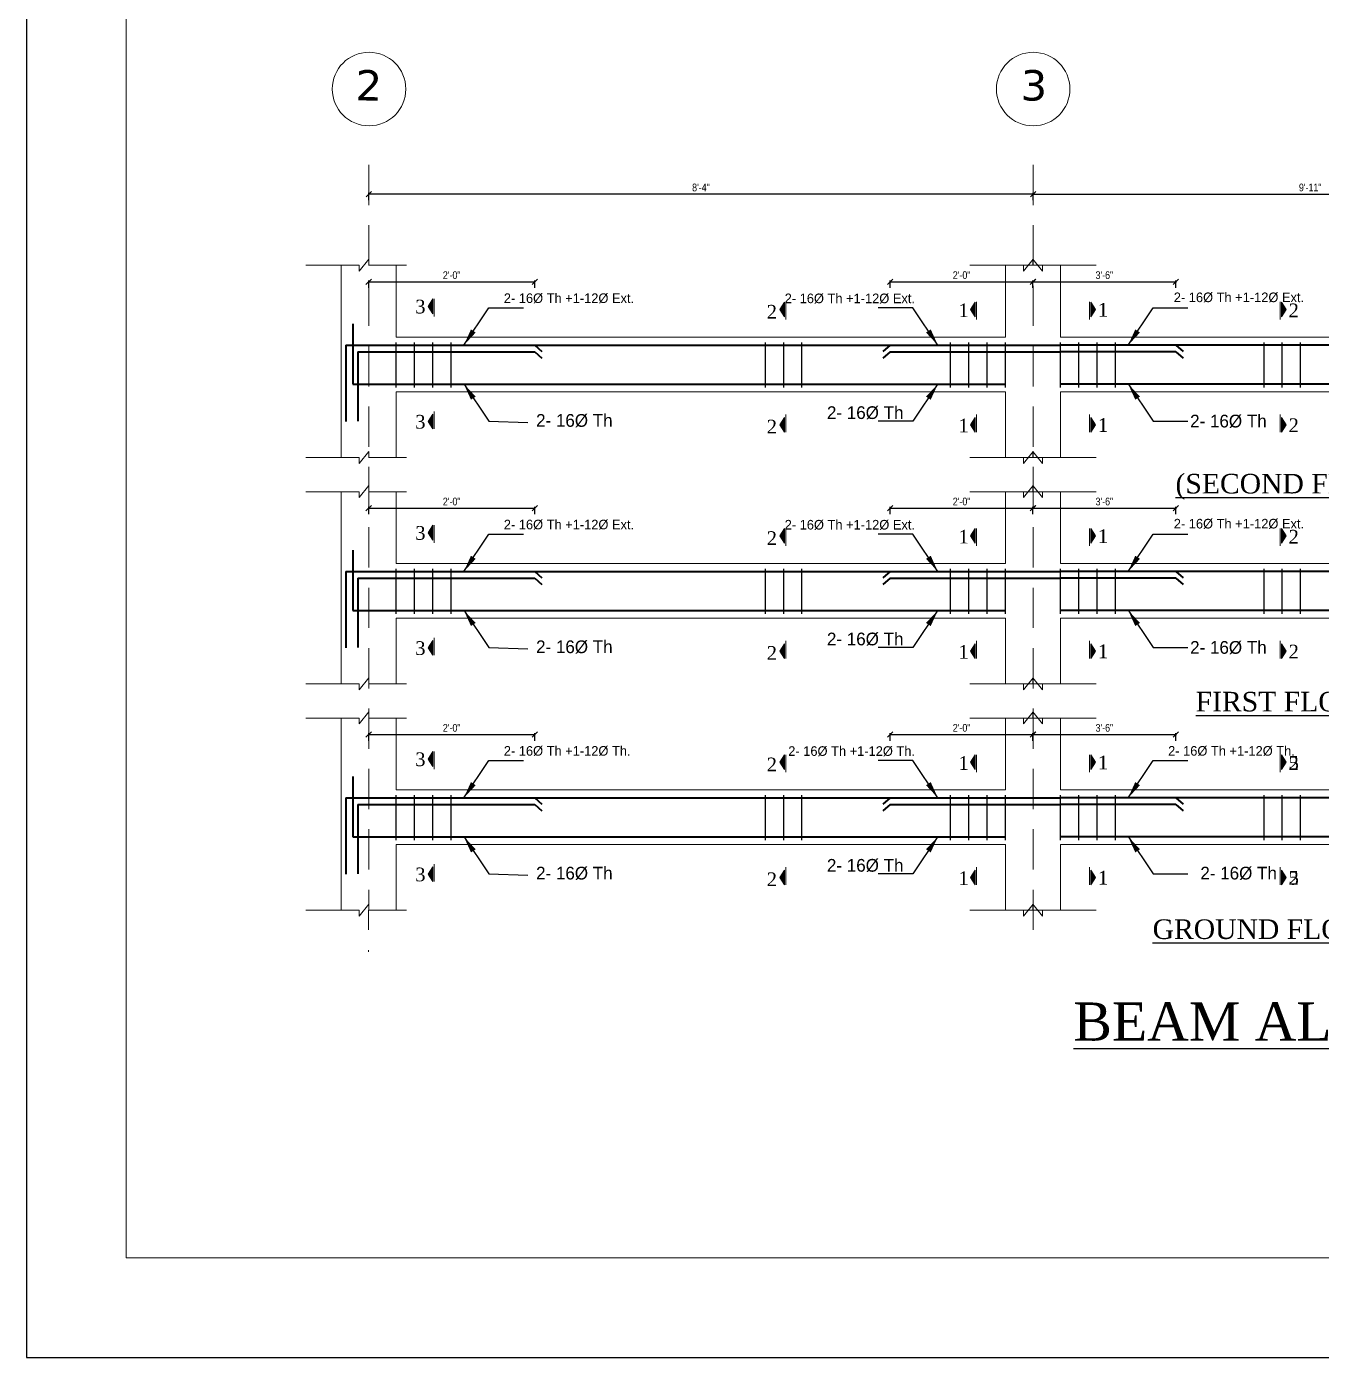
# Model space of a CAD drawing. Header units: inches. Extents: x 45643 to 70559, y -8725 to 1713.
# Drawn here: x 67382 to 67985, y -5487 to -4868 of the extents above; entities that cross this region are included whole.
import ezdxf

# ---------------------------------------------------------------- set-up
doc = ezdxf.new("R2010")
doc.units = ezdxf.units.IN
doc.header["$MEASUREMENT"] = 0
doc.linetypes.add('CENTER2', pattern=[1.125, 0.75, -0.125, 0.125, -0.125])
doc.linetypes.add('DASHED2', pattern=[0.375, 0.25, -0.125])
for name, color, linetype, lineweight in [('BEAM', 212, 'Continuous', 9), ('cenline', 170, 'CENTER2', 9), ('door', 3, 'Continuous', 13), ('ELE1', 3, 'Continuous', 9), ('Line', 7, 'Continuous', 15), ('Line 0.35', 130, 'Continuous', 35), ('REN', 140, 'Continuous', 35), ('Side-1', 11, 'Continuous', 18), ('Text', 7, 'Continuous', 9)]:
    doc.layers.add(name, color=color, linetype=linetype, lineweight=lineweight)
for name, color, linetype in [('DIM', 5, 'Continuous'), ('floorhatch', 43, 'Continuous'), ('STIRRUP', 10, 'Continuous')]:
    doc.layers.add(name, color=color, linetype=linetype)
doc.styles.add('Dks', font='ARIALN.TTF', dxfattribs={"height": 8})
doc.styles.add('ordinary', font='ARIALN.TTF')
doc.styles.add('sb', font='BKANT.TTF', dxfattribs={"height": 8})
doc.styles.get("Standard").update_dxf_attribs({"font": 'times.ttf'})
doc.dimstyles.new('1-4', dxfattribs={"dimscale": 0.1, "dimtxt": 36, "dimasz": 25, "dimexe": 5.625, "dimexo": 36, "dimgap": 12, "dimtad": 1, "dimzin": 0, "dimdsep": 46, "dimlunit": 4, "dimtxsty": 'ordinary', "dimblk": 'OBLIQUE', "dimcen": 1, "dimdle": 3, "dimclrt": 7, "dimadec": 3, "dimazin": 0, "dimtfac": 1, "dimtix": 1, "dimtofl": 0, "dimtmove": 0, "dimatfit": 3, "dimfxl": 29.1875, "dimfxlon": 1, "dimtolj": 1, "dimtzin": 0, "dimarcsym": 0})
doc.dimstyles.new('Dks', dxfattribs={"dimtxt": 8, "dimasz": 8, "dimexe": 6, "dimexo": 6, "dimgap": 0.03125, "dimtad": 0, "dimdec": 0, "dimzin": 0, "dimdsep": 46, "dimlunit": 3, "dimtxsty": 'Dks', "dimcen": 0.09375, "dimclrd": 256, "dimclre": 256, "dimclrt": 256, "dimadec": 0, "dimazin": 0, "dimtfac": 1, "dimtdec": 0, "dimtix": 1, "dimtmove": 2, "dimatfit": 3, "dimfxl": 1, "dimfrac": 2, "dimtolj": 1, "dimtzin": 0, "dimlwe": -1, "dimarcsym": 0})

# ---------------------------------------------------------------- blocks, each defined once
blk = doc.blocks.new('vrwa')
at = {"layer": 'Line', "linetype": 'Continuous'}
for points in [[(64431.3, 382588.9), (64427.1, 382595.4), (64427.1, 382582.5)], [(64431.3, 382488.2), (64427.1, 382481.8), (64427.1, 382494.6)]]:
    blk.add_hatch(color=256, dxfattribs=at).paths.add_polyline_path(points)
at = {"layer": 'door', "linetype": 'Continuous'}
for p, q in [((64426.1, 382595.5), (64426.1, 382580.1)), ((64427.1, 382595.4), (64427.1, 382582.5)), ((64427.1, 382595.4), (64431.3, 382588.9)), ((64427.1, 382582.5), (64431.3, 382588.9)), ((64426.1, 382481.7), (64426.1, 382497)), ((64427.1, 382481.8), (64427.1, 382494.6)), ((64427.1, 382494.6), (64431.3, 382488.2)), ((64427.1, 382481.8), (64431.3, 382488.2))]:
    blk.add_line(p, q, dxfattribs=at)
blk = doc.blocks.new('_Oblique')
at = {"color": 0, "linetype": 'ByBlock', "lineweight": -2}
blk.add_line((-0.5, -0.5), (0.5, 0.5), dxfattribs=at)
blk = doc.blocks.new('*D1126')
at = {"layer": 'Defpoints', "color": 0, "linetype": 'Continuous', "transparency": 16777216}
for p in [(68108.38, -4945.58), (68108.38, -4960.33), (67850.28, -4996.06)]:
    blk.add_point(p, dxfattribs=at)
at = {"layer": 'Line 0.35', "color": 0, "linetype": 'Continuous', "lineweight": -2, "transparency": 16777216}
for p, q in [((67849.98, -4945.58), (68108.68, -4945.58)), ((67850.28, -4948.5), (67850.28, -4945.02)), ((68108.38, -4948.5), (68108.38, -4945.02))]:
    blk.add_line(p, q, dxfattribs=at)
at = {"layer": 'Line 0.35', "color": 0, "linetype": 'Continuous', "lineweight": -2, "transparency": 16777216, "xscale": 2.5, "yscale": 2.5, "zscale": 2.5, "rotation": 180}
blk.add_blockref('_Oblique', (67850.28, -4945.58), dxfattribs=at)
at = {"layer": 'Line 0.35', "color": 0, "linetype": 'Continuous', "lineweight": -2, "transparency": 16777216, "xscale": 2.5, "yscale": 2.5, "zscale": 2.5}
blk.add_blockref('_Oblique', (68108.38, -4945.58), dxfattribs=at)
at = {"layer": 'Line 0.35', "color": 7, "linetype": 'Continuous', "transparency": 16777216, "insert": (67979.33, -4942.54), "char_height": 3.6, "attachment_point": 5, "style": 'ordinary'}
blk.add_mtext('\\A1;9\'-11"', dxfattribs=at)
blk = doc.blocks.new('*D1128')
at = {"layer": 'Defpoints', "color": 0, "linetype": 'Continuous', "transparency": 16777216}
for p in [(67540.99, -4945.58), (67540.99, -4971.23), (67850.28, -4996.06)]:
    blk.add_point(p, dxfattribs=at)
at = {"layer": 'Line 0.35', "color": 0, "linetype": 'Continuous', "lineweight": -2, "transparency": 16777216}
for p, q in [((67850.58, -4945.58), (67540.69, -4945.58)), ((67540.99, -4948.5), (67540.99, -4945.02)), ((67850.28, -4948.5), (67850.28, -4945.02))]:
    blk.add_line(p, q, dxfattribs=at)
at = {"layer": 'Line 0.35', "color": 0, "linetype": 'Continuous', "lineweight": -2, "transparency": 16777216, "xscale": 2.5, "yscale": 2.5, "zscale": 2.5, "rotation": 180}
blk.add_blockref('_Oblique', (67540.99, -4945.58), dxfattribs=at)
at = {"layer": 'Line 0.35', "color": 0, "linetype": 'Continuous', "lineweight": -2, "transparency": 16777216, "xscale": 2.5, "yscale": 2.5, "zscale": 2.5}
blk.add_blockref('_Oblique', (67850.28, -4945.58), dxfattribs=at)
at = {"layer": 'Line 0.35', "color": 7, "linetype": 'Continuous', "transparency": 16777216, "insert": (67695.64, -4942.54), "char_height": 3.6, "attachment_point": 5, "style": 'ordinary'}
blk.add_mtext('\\A1;8\'-4"', dxfattribs=at)
blk = doc.blocks.new('*D1129')
at = {"layer": 'Defpoints', "color": 0, "linetype": 'Continuous', "transparency": 16777216}
for p in [(67850.25, -5091.8), (67850.25, -5117.55, -1.6), (67783.79, -5121.34, -1.6)]:
    blk.add_point(p, dxfattribs=at)
at = {"layer": 'Line 0.35', "color": 0, "linetype": 'Continuous', "lineweight": -2, "transparency": 16777216}
for p, q in [((67783.49, -5091.8), (67850.55, -5091.8)), ((67783.79, -5094.72), (67783.79, -5091.24)), ((67850.25, -5094.72), (67850.25, -5091.24))]:
    blk.add_line(p, q, dxfattribs=at)
at = {"layer": 'Line 0.35', "color": 0, "linetype": 'Continuous', "lineweight": -2, "transparency": 16777216, "xscale": 2.5, "yscale": 2.5, "zscale": 2.5, "rotation": 180}
blk.add_blockref('_Oblique', (67783.79, -5091.8), dxfattribs=at)
at = {"layer": 'Line 0.35', "color": 0, "linetype": 'Continuous', "lineweight": -2, "transparency": 16777216, "xscale": 2.5, "yscale": 2.5, "zscale": 2.5}
blk.add_blockref('_Oblique', (67850.25, -5091.8), dxfattribs=at)
at = {"layer": 'Line 0.35', "color": 7, "linetype": 'Continuous', "transparency": 16777216, "insert": (67817.02, -5088.77), "char_height": 3.6, "attachment_point": 5, "style": 'ordinary'}
blk.add_mtext('\\A1;2\'-0"', dxfattribs=at)
blk = doc.blocks.new('*D1130')
at = {"layer": 'Defpoints', "color": 0, "linetype": 'Continuous', "transparency": 16777216}
for p in [(67618.22, -5091.8), (67540.92, -5121.34, -1.6), (67618.22, -5121.34, -1.6)]:
    blk.add_point(p, dxfattribs=at)
at = {"layer": 'Line 0.35', "color": 0, "linetype": 'Continuous', "lineweight": -2, "transparency": 16777216}
for p, q in [((67540.62, -5091.8), (67618.52, -5091.8)), ((67540.92, -5094.72), (67540.92, -5091.24)), ((67618.22, -5094.72), (67618.22, -5091.24))]:
    blk.add_line(p, q, dxfattribs=at)
at = {"layer": 'Line 0.35', "color": 0, "linetype": 'Continuous', "lineweight": -2, "transparency": 16777216, "xscale": 2.5, "yscale": 2.5, "zscale": 2.5, "rotation": 180}
blk.add_blockref('_Oblique', (67540.92, -5091.8), dxfattribs=at)
at = {"layer": 'Line 0.35', "color": 0, "linetype": 'Continuous', "lineweight": -2, "transparency": 16777216, "xscale": 2.5, "yscale": 2.5, "zscale": 2.5}
blk.add_blockref('_Oblique', (67618.22, -5091.8), dxfattribs=at)
at = {"layer": 'Line 0.35', "color": 7, "linetype": 'Continuous', "transparency": 16777216, "insert": (67579.57, -5088.77), "char_height": 3.6, "attachment_point": 5, "style": 'ordinary'}
blk.add_mtext('\\A1;2\'-0"', dxfattribs=at)
blk = doc.blocks.new('*D1132')
at = {"layer": 'Defpoints', "color": 0, "linetype": 'Continuous', "transparency": 16777216}
for p in [(67916.72, -5091.8), (67850.24, -5121.34, -1.6), (67916.72, -5121.34, -1.6)]:
    blk.add_point(p, dxfattribs=at)
at = {"layer": 'Line 0.35', "color": 0, "linetype": 'Continuous', "lineweight": -2, "transparency": 16777216}
for p, q in [((67849.94, -5091.8), (67917.02, -5091.8)), ((67850.24, -5094.72), (67850.24, -5091.24)), ((67916.72, -5094.72), (67916.72, -5091.24))]:
    blk.add_line(p, q, dxfattribs=at)
at = {"layer": 'Line 0.35', "color": 0, "linetype": 'Continuous', "lineweight": -2, "transparency": 16777216, "xscale": 2.5, "yscale": 2.5, "zscale": 2.5, "rotation": 180}
blk.add_blockref('_Oblique', (67850.24, -5091.8), dxfattribs=at)
at = {"layer": 'Line 0.35', "color": 0, "linetype": 'Continuous', "lineweight": -2, "transparency": 16777216, "xscale": 2.5, "yscale": 2.5, "zscale": 2.5}
blk.add_blockref('_Oblique', (67916.72, -5091.8), dxfattribs=at)
at = {"layer": 'Line 0.35', "color": 7, "linetype": 'Continuous', "transparency": 16777216, "insert": (67883.48, -5088.77), "char_height": 3.6, "attachment_point": 5, "style": 'ordinary'}
blk.add_mtext('\\A1;3\'-6"', dxfattribs=at)
blk = doc.blocks.new('*D1118')
at = {"layer": 'Defpoints', "color": 0, "linetype": 'Continuous', "transparency": 16777216}
for p in [(67850.25, -5197.2), (67850.25, -5222.95, -1.6), (67783.79, -5226.74, -1.6)]:
    blk.add_point(p, dxfattribs=at)
at = {"layer": 'Line 0.35', "color": 0, "linetype": 'Continuous', "lineweight": -2, "transparency": 16777216}
for p, q in [((67783.49, -5197.2), (67850.55, -5197.2)), ((67783.79, -5200.12), (67783.79, -5196.64)), ((67850.25, -5200.11), (67850.25, -5196.64))]:
    blk.add_line(p, q, dxfattribs=at)
at = {"layer": 'Line 0.35', "color": 0, "linetype": 'Continuous', "lineweight": -2, "transparency": 16777216, "xscale": 2.5, "yscale": 2.5, "zscale": 2.5, "rotation": 180}
blk.add_blockref('_Oblique', (67783.79, -5197.2), dxfattribs=at)
at = {"layer": 'Line 0.35', "color": 0, "linetype": 'Continuous', "lineweight": -2, "transparency": 16777216, "xscale": 2.5, "yscale": 2.5, "zscale": 2.5}
blk.add_blockref('_Oblique', (67850.25, -5197.2), dxfattribs=at)
at = {"layer": 'Line 0.35', "color": 7, "linetype": 'Continuous', "transparency": 16777216, "insert": (67817.02, -5194.16), "char_height": 3.6, "attachment_point": 5, "style": 'ordinary'}
blk.add_mtext('\\A1;2\'-0"', dxfattribs=at)
blk = doc.blocks.new('*D1119')
at = {"layer": 'Defpoints', "color": 0, "linetype": 'Continuous', "transparency": 16777216}
for p in [(67618.22, -5197.2), (67540.92, -5226.74, -1.6), (67618.22, -5226.74, -1.6)]:
    blk.add_point(p, dxfattribs=at)
at = {"layer": 'Line 0.35', "color": 0, "linetype": 'Continuous', "lineweight": -2, "transparency": 16777216}
for p, q in [((67540.62, -5197.2), (67618.52, -5197.2)), ((67540.92, -5200.12), (67540.92, -5196.64)), ((67618.22, -5200.12), (67618.22, -5196.64))]:
    blk.add_line(p, q, dxfattribs=at)
at = {"layer": 'Line 0.35', "color": 0, "linetype": 'Continuous', "lineweight": -2, "transparency": 16777216, "xscale": 2.5, "yscale": 2.5, "zscale": 2.5, "rotation": 180}
blk.add_blockref('_Oblique', (67540.92, -5197.2), dxfattribs=at)
at = {"layer": 'Line 0.35', "color": 0, "linetype": 'Continuous', "lineweight": -2, "transparency": 16777216, "xscale": 2.5, "yscale": 2.5, "zscale": 2.5}
blk.add_blockref('_Oblique', (67618.22, -5197.2), dxfattribs=at)
at = {"layer": 'Line 0.35', "color": 7, "linetype": 'Continuous', "transparency": 16777216, "insert": (67579.57, -5194.16), "char_height": 3.6, "attachment_point": 5, "style": 'ordinary'}
blk.add_mtext('\\A1;2\'-0"', dxfattribs=at)
blk = doc.blocks.new('*D1121')
at = {"layer": 'Defpoints', "color": 0, "linetype": 'Continuous', "transparency": 16777216}
for p in [(67916.72, -5197.2), (67850.24, -5226.74, -1.6), (67916.72, -5226.74, -1.6)]:
    blk.add_point(p, dxfattribs=at)
at = {"layer": 'Line 0.35', "color": 0, "linetype": 'Continuous', "lineweight": -2, "transparency": 16777216}
for p, q in [((67849.94, -5197.2), (67917.02, -5197.2)), ((67850.24, -5200.12), (67850.24, -5196.64)), ((67916.72, -5200.12), (67916.72, -5196.64))]:
    blk.add_line(p, q, dxfattribs=at)
at = {"layer": 'Line 0.35', "color": 0, "linetype": 'Continuous', "lineweight": -2, "transparency": 16777216, "xscale": 2.5, "yscale": 2.5, "zscale": 2.5, "rotation": 180}
blk.add_blockref('_Oblique', (67850.24, -5197.2), dxfattribs=at)
at = {"layer": 'Line 0.35', "color": 0, "linetype": 'Continuous', "lineweight": -2, "transparency": 16777216, "xscale": 2.5, "yscale": 2.5, "zscale": 2.5}
blk.add_blockref('_Oblique', (67916.72, -5197.2), dxfattribs=at)
at = {"layer": 'Line 0.35', "color": 7, "linetype": 'Continuous', "transparency": 16777216, "insert": (67883.48, -5194.16), "char_height": 3.6, "attachment_point": 5, "style": 'ordinary'}
blk.add_mtext('\\A1;3\'-6"', dxfattribs=at)
blk = doc.blocks.new('*D1145')
at = {"layer": 'Defpoints', "color": 0, "linetype": 'Continuous', "transparency": 16777216}
for p in [(67850.25, -4986.41), (67850.25, -5012.15, -1.6), (67783.79, -5015.94, -1.6)]:
    blk.add_point(p, dxfattribs=at)
at = {"layer": 'Line 0.35', "color": 0, "linetype": 'Continuous', "lineweight": -2, "transparency": 16777216}
for p, q in [((67783.49, -4986.41), (67850.55, -4986.41)), ((67783.79, -4989.32), (67783.79, -4985.85)), ((67850.25, -4989.32), (67850.25, -4985.85))]:
    blk.add_line(p, q, dxfattribs=at)
at = {"layer": 'Line 0.35', "color": 0, "linetype": 'Continuous', "lineweight": -2, "transparency": 16777216, "xscale": 2.5, "yscale": 2.5, "zscale": 2.5, "rotation": 180}
blk.add_blockref('_Oblique', (67783.79, -4986.41), dxfattribs=at)
at = {"layer": 'Line 0.35', "color": 0, "linetype": 'Continuous', "lineweight": -2, "transparency": 16777216, "xscale": 2.5, "yscale": 2.5, "zscale": 2.5}
blk.add_blockref('_Oblique', (67850.25, -4986.41), dxfattribs=at)
at = {"layer": 'Line 0.35', "color": 7, "linetype": 'Continuous', "transparency": 16777216, "insert": (67817.02, -4983.37), "char_height": 3.6, "attachment_point": 5, "style": 'ordinary'}
blk.add_mtext('\\A1;2\'-0"', dxfattribs=at)
blk = doc.blocks.new('*D1146')
at = {"layer": 'Defpoints', "color": 0, "linetype": 'Continuous', "transparency": 16777216}
for p in [(67618.22, -4986.41), (67540.92, -5015.94, -1.6), (67618.22, -5015.94, -1.6)]:
    blk.add_point(p, dxfattribs=at)
at = {"layer": 'Line 0.35', "color": 0, "linetype": 'Continuous', "lineweight": -2, "transparency": 16777216}
for p, q in [((67540.62, -4986.41), (67618.52, -4986.41)), ((67540.92, -4989.32), (67540.92, -4985.85)), ((67618.22, -4989.32), (67618.22, -4985.85))]:
    blk.add_line(p, q, dxfattribs=at)
at = {"layer": 'Line 0.35', "color": 0, "linetype": 'Continuous', "lineweight": -2, "transparency": 16777216, "xscale": 2.5, "yscale": 2.5, "zscale": 2.5, "rotation": 180}
blk.add_blockref('_Oblique', (67540.92, -4986.41), dxfattribs=at)
at = {"layer": 'Line 0.35', "color": 0, "linetype": 'Continuous', "lineweight": -2, "transparency": 16777216, "xscale": 2.5, "yscale": 2.5, "zscale": 2.5}
blk.add_blockref('_Oblique', (67618.22, -4986.41), dxfattribs=at)
at = {"layer": 'Line 0.35', "color": 7, "linetype": 'Continuous', "transparency": 16777216, "insert": (67579.57, -4983.37), "char_height": 3.6, "attachment_point": 5, "style": 'ordinary'}
blk.add_mtext('\\A1;2\'-0"', dxfattribs=at)
blk = doc.blocks.new('*D1148')
at = {"layer": 'Defpoints', "color": 0, "linetype": 'Continuous', "transparency": 16777216}
for p in [(67916.72, -4986.41), (67850.24, -5015.94, -1.6), (67916.72, -5015.94, -1.6)]:
    blk.add_point(p, dxfattribs=at)
at = {"layer": 'Line 0.35', "color": 0, "linetype": 'Continuous', "lineweight": -2, "transparency": 16777216}
for p, q in [((67849.94, -4986.41), (67917.02, -4986.41)), ((67850.24, -4989.32), (67850.24, -4985.85)), ((67916.72, -4989.32), (67916.72, -4985.85))]:
    blk.add_line(p, q, dxfattribs=at)
at = {"layer": 'Line 0.35', "color": 0, "linetype": 'Continuous', "lineweight": -2, "transparency": 16777216, "xscale": 2.5, "yscale": 2.5, "zscale": 2.5, "rotation": 180}
blk.add_blockref('_Oblique', (67850.24, -4986.41), dxfattribs=at)
at = {"layer": 'Line 0.35', "color": 0, "linetype": 'Continuous', "lineweight": -2, "transparency": 16777216, "xscale": 2.5, "yscale": 2.5, "zscale": 2.5}
blk.add_blockref('_Oblique', (67916.72, -4986.41), dxfattribs=at)
at = {"layer": 'Line 0.35', "color": 7, "linetype": 'Continuous', "transparency": 16777216, "insert": (67883.48, -4983.37), "char_height": 3.6, "attachment_point": 5, "style": 'ordinary'}
blk.add_mtext('\\A1;3\'-6"', dxfattribs=at)

msp = doc.modelspace()

# ---------------------------------------------------------------- linework, layer by layer
at = {"layer": 'BEAM', "linetype": 'ByBlock'}
for p, q in [((67541.048, -4975.857), (67536.452, -4981.483)), ((67541.048, -4978.901), (67541.048, -4975.857)), ((67850.365, -4975.857), (67845.77, -4981.483)), ((67850.143, -4975.857), (67854.738, -4981.483)), ((67850.143, -4978.901), (67850.143, -4975.857)), ((67850.365, -4978.901), (67850.365, -4975.857)), ((67536.452, -4978.776), (67511.594, -4978.776)), ((67536.452, -4981.483), (67536.452, -4978.776)), ((67558.472, -4978.776), (67541.048, -4978.776)), ((67845.77, -4978.776), (67820.911, -4978.776)), ((67832.719, -4978.776), (67850.143, -4978.776)), ((67845.77, -4981.483), (67845.77, -4978.776)), ((67867.789, -4978.776), (67850.365, -4978.776)), ((67854.738, -4978.776), (67879.597, -4978.776)), ((67854.738, -4981.483), (67854.738, -4978.776)), ((67536.452, -5068.312), (67511.594, -5068.312)), ((67541.048, -5065.394), (67536.452, -5071.02)), ((67536.452, -5071.02), (67536.452, -5068.312)), ((67541.048, -5068.438), (67541.048, -5065.394)), ((67558.472, -5068.312), (67541.048, -5068.312)), ((67845.77, -5068.312), (67820.911, -5068.312)), ((67845.77, -5068.312), (67820.911, -5068.312)), ((67832.719, -5068.312), (67850.143, -5068.312)), ((67850.365, -5065.394), (67845.77, -5071.02)), ((67850.365, -5065.394), (67845.77, -5071.02)), ((67845.77, -5071.02), (67845.77, -5068.312)), ((67845.77, -5071.02), (67845.77, -5068.312)), ((67850.143, -5065.394), (67854.738, -5071.02)), ((67850.143, -5068.438), (67850.143, -5065.394)), ((67850.143, -5065.394), (67854.738, -5071.02)), ((67850.143, -5068.438), (67850.143, -5065.394)), ((67850.365, -5068.438), (67850.365, -5065.394)), ((67850.365, -5068.438), (67850.365, -5065.394)), ((67867.789, -5068.312), (67850.365, -5068.312)), ((67854.738, -5068.312), (67879.597, -5068.312)), ((67854.738, -5071.02), (67854.738, -5068.312)), ((67854.738, -5068.312), (67879.597, -5068.312)), ((67854.738, -5071.02), (67854.738, -5068.312)), ((67541.048, -5081.254), (67536.452, -5086.88)), ((67541.048, -5084.298), (67541.048, -5081.254)), ((67850.365, -5081.254), (67845.77, -5086.88)), ((67850.143, -5081.254), (67854.738, -5086.88)), ((67850.143, -5084.298), (67850.143, -5081.254)), ((67850.365, -5084.298), (67850.365, -5081.254)), ((67536.452, -5084.172), (67511.594, -5084.172)), ((67536.452, -5086.88), (67536.452, -5084.172)), ((67558.472, -5084.172), (67541.048, -5084.172)), ((67845.77, -5084.172), (67820.911, -5084.172)), ((67832.719, -5084.172), (67850.143, -5084.172)), ((67845.77, -5086.88), (67845.77, -5084.172)), ((67867.789, -5084.172), (67850.365, -5084.172)), ((67854.738, -5084.172), (67879.597, -5084.172)), ((67854.738, -5086.88), (67854.738, -5084.172)), ((67536.452, -5173.709), (67511.594, -5173.709)), ((67541.048, -5170.79), (67536.452, -5176.417)), ((67536.452, -5176.417), (67536.452, -5173.709)), ((67541.048, -5173.834), (67541.048, -5170.79)), ((67558.472, -5173.709), (67541.048, -5173.709)), ((67845.77, -5173.709), (67820.911, -5173.709)), ((67845.77, -5173.709), (67820.911, -5173.709)), ((67832.719, -5173.709), (67850.143, -5173.709)), ((67850.365, -5170.79), (67845.77, -5176.417)), ((67850.365, -5170.79), (67845.77, -5176.417)), ((67845.77, -5176.417), (67845.77, -5173.709)), ((67845.77, -5176.417), (67845.77, -5173.709)), ((67850.143, -5170.79), (67854.738, -5176.417)), ((67850.143, -5173.834), (67850.143, -5170.79)), ((67850.143, -5170.79), (67854.738, -5176.417)), ((67850.143, -5173.834), (67850.143, -5170.79)), ((67850.365, -5173.834), (67850.365, -5170.79)), ((67850.365, -5173.834), (67850.365, -5170.79)), ((67867.789, -5173.709), (67850.365, -5173.709)), ((67854.738, -5173.709), (67879.597, -5173.709)), ((67854.738, -5176.417), (67854.738, -5173.709)), ((67854.738, -5173.709), (67879.597, -5173.709)), ((67854.738, -5176.417), (67854.738, -5173.709)), ((67536.452, -5189.569), (67511.594, -5189.569)), ((67541.048, -5186.651), (67536.452, -5192.277)), ((67536.452, -5192.277), (67536.452, -5189.569)), ((67541.048, -5189.694), (67541.048, -5186.651)), ((67558.472, -5189.569), (67541.048, -5189.569)), ((67845.77, -5189.569), (67820.911, -5189.569)), ((67832.719, -5189.569), (67850.143, -5189.569)), ((67850.365, -5186.651), (67845.77, -5192.277)), ((67845.77, -5192.277), (67845.77, -5189.569)), ((67850.143, -5186.651), (67854.738, -5192.277)), ((67850.143, -5189.694), (67850.143, -5186.651)), ((67850.365, -5189.694), (67850.365, -5186.651)), ((67867.789, -5189.569), (67850.365, -5189.569)), ((67854.738, -5189.569), (67879.597, -5189.569)), ((67854.738, -5192.277), (67854.738, -5189.569)), ((67536.452, -5279.105), (67511.594, -5279.105)), ((67541.048, -5276.187), (67536.452, -5281.813)), ((67536.452, -5281.813), (67536.452, -5279.105)), ((67541.048, -5279.231), (67541.048, -5276.187)), ((67558.472, -5279.105), (67541.048, -5279.105)), ((67845.77, -5279.105), (67820.911, -5279.105)), ((67845.77, -5279.105), (67820.911, -5279.105)), ((67832.719, -5279.105), (67850.143, -5279.105)), ((67850.365, -5276.187), (67845.77, -5281.813)), ((67850.365, -5276.187), (67845.77, -5281.813)), ((67845.77, -5281.813), (67845.77, -5279.105)), ((67845.77, -5281.813), (67845.77, -5279.105)), ((67850.143, -5276.187), (67854.738, -5281.813)), ((67850.143, -5279.231), (67850.143, -5276.187)), ((67850.143, -5276.187), (67854.738, -5281.813)), ((67850.143, -5279.231), (67850.143, -5276.187)), ((67850.365, -5279.231), (67850.365, -5276.187)), ((67850.365, -5279.231), (67850.365, -5276.187)), ((67867.789, -5279.105), (67850.365, -5279.105)), ((67854.738, -5279.105), (67879.597, -5279.105)), ((67854.738, -5281.813), (67854.738, -5279.105)), ((67854.738, -5279.105), (67879.597, -5279.105)), ((67854.738, -5281.813), (67854.738, -5279.105))]:
    msp.add_line(p, q, dxfattribs=at)
at = {"layer": 'cenline', "color": 3, "linetype": 'DASHED2', "ltscale": 75}
for p, q in [((67540.997, -4932.015), (67540.913, -5298.445)), ((67850.254, -4932.015), (67850.254, -5294.268)), ((67850.254, -4932.015), (67850.254, -5294.268))]:
    msp.add_line(p, q, dxfattribs=at)
at = {"layer": 'Defpoints'}
msp.add_lwpolyline([(70559.247, -3239.316), (67381.647, -3239.316), (67381.647, -5487.285), (70559.247, -5487.285)], close=True, dxfattribs=at)
at = {"layer": 'ELE1', "color": 11, "linetype": 'Continuous', "true_color": 0xf27172}
for p, q in [((67837.474, -5012.154), (67553.717, -5012.154)), ((67863.034, -5012.154), (68095.672, -5012.154)), ((67553.717, -5037.714, 3.195), (67837.474, -5037.714, 3.195)), ((68095.672, -5037.714, 3.195), (67863.034, -5037.714, 3.195)), ((67837.474, -5117.551), (67553.717, -5117.551)), ((67863.034, -5117.551), (68095.672, -5117.551)), ((67553.717, -5143.11, 3.195), (67837.474, -5143.11, 3.195)), ((68095.672, -5143.11, 3.195), (67863.034, -5143.11, 3.195)), ((67837.474, -5222.947), (67553.717, -5222.947)), ((67863.034, -5222.947), (68095.672, -5222.947)), ((67553.717, -5248.507, 3.195), (67837.474, -5248.507, 3.195)), ((68095.672, -5248.507, 3.195), (67863.034, -5248.507, 3.195))]:
    msp.add_line(p, q, dxfattribs=at)
at = {"layer": 'ELE1'}
msp.add_lwpolyline([(67427.965, -3285.634), (70512.929, -3285.634), (70512.929, -5440.967), (67427.965, -5440.967)], close=True, dxfattribs=at)
at = {"layer": 'REN', "ltscale": 50}
for p, q in [((67533.582, -5006.032), (67533.582, -5034.085)), ((67530.301, -5015.943), (67863.034, -5015.943)), ((67530.301, -5015.943), (67530.301, -5051.511)), ((67535.927, -5019.059), (67618.225, -5019.059)), ((67579.276, -5015.943), (67863.034, -5015.943)), ((67618.225, -5015.943), (67621.612, -5018.883)), ((67618.225, -5019.059), (67621.612, -5021.999)), ((67783.789, -5015.943), (67780.401, -5018.883)), ((67783.789, -5019.059), (67780.401, -5021.999)), ((67783.789, -5019.059), (67863.034, -5019.059)), ((68384.524, -5015.943), (67863.034, -5015.943)), ((68395.146, -5015.943), (67863.034, -5015.943)), ((67916.719, -5019.059), (67863.034, -5019.059)), ((67916.719, -5015.943), (67920.106, -5018.883)), ((67916.719, -5019.059), (67920.106, -5021.999)), ((67533.582, -5034.085), (67837.474, -5034.085)), ((67579.276, -5034.085), (67837.474, -5034.085)), ((68394.498, -5034.085), (67863.034, -5034.085)), ((68391.865, -5034.085), (67863.034, -5034.085)), ((67533.582, -5111.429), (67533.582, -5139.482)), ((67530.301, -5121.34), (67863.034, -5121.34)), ((67530.301, -5121.34), (67530.301, -5156.907)), ((67535.927, -5124.456), (67618.225, -5124.456)), ((67579.276, -5121.34), (67863.034, -5121.34)), ((67618.225, -5121.34), (67621.612, -5124.28)), ((67618.225, -5124.456), (67621.612, -5127.396)), ((67783.789, -5121.34), (67780.401, -5124.28)), ((67783.789, -5124.456), (67780.401, -5127.396)), ((67783.789, -5124.456), (67863.034, -5124.456)), ((68384.524, -5121.34), (67863.034, -5121.34)), ((68395.146, -5121.34), (67863.034, -5121.34)), ((67916.719, -5124.456), (67863.034, -5124.456)), ((67916.719, -5121.34), (67920.106, -5124.28)), ((67916.719, -5124.456), (67920.106, -5127.396)), ((67533.582, -5139.482), (67837.474, -5139.482)), ((67579.276, -5139.482), (67837.474, -5139.482)), ((68394.498, -5139.482), (67863.034, -5139.482)), ((68391.865, -5139.482), (67863.034, -5139.482)), ((67533.582, -5216.825), (67533.582, -5244.878)), ((67530.301, -5226.736), (67863.034, -5226.736)), ((67530.301, -5226.736), (67530.301, -5262.304)), ((67535.927, -5229.852), (67618.225, -5229.852)), ((67579.276, -5226.736), (67863.034, -5226.736)), ((67618.225, -5226.736), (67621.612, -5229.677)), ((67618.225, -5229.852), (67621.612, -5232.792)), ((67783.789, -5226.736), (67780.401, -5229.677)), ((67783.789, -5229.852), (67780.401, -5232.792)), ((67783.789, -5229.852), (67863.034, -5229.852)), ((68384.524, -5226.736), (67863.034, -5226.736)), ((68395.146, -5226.736), (67863.034, -5226.736)), ((67916.719, -5229.852), (67863.034, -5229.852)), ((67916.719, -5226.736), (67920.106, -5229.677)), ((67916.719, -5229.852), (67920.106, -5232.792)), ((67533.582, -5244.878), (67837.474, -5244.878)), ((67579.276, -5244.878), (67837.474, -5244.878)), ((68394.498, -5244.878), (67863.034, -5244.878)), ((68391.865, -5244.878), (67863.034, -5244.878))]:
    msp.add_line(p, q, dxfattribs=at)
at = {"layer": 'REN'}
for p, q in [((67535.927, -5019.059), (67535.927, -5051.347)), ((67535.927, -5124.456), (67535.927, -5156.743)), ((67535.927, -5229.852), (67535.927, -5262.14))]:
    msp.add_line(p, q, dxfattribs=at)
at = {"layer": 'Side-1'}
for p, q in [((67528.157, -4978.776), (67528.157, -5034.085)), ((67553.717, -4978.776), (67553.717, -5012.154)), ((67553.717, -4978.776), (67553.717, -5012.154)), ((67837.474, -4978.776), (67837.474, -5012.154)), ((67863.034, -4978.776), (67863.034, -5012.154)), ((67528.157, -5034.085), (67528.157, -5068.312)), ((67553.717, -5037.714), (67553.717, -5068.312)), ((67837.474, -5037.714), (67837.474, -5068.312)), ((67863.034, -5037.714), (67863.034, -5068.312)), ((67528.157, -5084.172), (67528.157, -5139.482)), ((67553.717, -5084.172), (67553.717, -5117.551)), ((67553.717, -5084.172), (67553.717, -5117.551)), ((67837.474, -5084.172), (67837.474, -5117.551)), ((67863.034, -5084.172), (67863.034, -5117.551)), ((67528.157, -5139.482), (67528.157, -5173.709)), ((67553.717, -5143.11), (67553.717, -5173.709)), ((67837.474, -5143.11), (67837.474, -5173.709)), ((67863.034, -5143.11), (67863.034, -5173.709)), ((67528.157, -5189.569), (67528.157, -5244.878)), ((67553.717, -5189.569), (67553.717, -5222.947)), ((67553.717, -5189.569), (67553.717, -5222.947)), ((67837.474, -5189.569), (67837.474, -5222.947)), ((67863.034, -5189.569), (67863.034, -5222.947)), ((67528.157, -5244.878), (67528.157, -5279.105)), ((67553.717, -5248.507), (67553.717, -5279.105)), ((67837.474, -5248.507), (67837.474, -5279.105)), ((67863.034, -5248.507), (67863.034, -5279.105))]:
    msp.add_line(p, q, dxfattribs=at)
at = {"layer": 'STIRRUP', "linetype": 'ByBlock'}
for p, q in [((67553.717, -5035.712), (67553.717, -5014.644)), ((67562.236, -5035.712), (67562.236, -5014.644)), ((67570.756, -5035.712), (67570.756, -5014.644)), ((67579.276, -5035.712), (67579.276, -5014.644)), ((67725.64, -5035.712), (67725.64, -5014.644)), ((67734.16, -5035.712), (67734.16, -5014.644)), ((67742.68, -5035.712), (67742.68, -5014.644)), ((67811.914, -5035.712), (67811.914, -5014.644)), ((67820.434, -5035.712), (67820.434, -5014.644)), ((67828.954, -5035.712), (67828.954, -5014.644)), ((67837.474, -5035.712), (67837.474, -5014.644)), ((67863.034, -5035.712), (67863.034, -5014.644)), ((67871.554, -5035.712), (67871.554, -5014.644)), ((67880.073, -5035.712), (67880.073, -5014.644)), ((67888.593, -5035.712), (67888.593, -5014.644)), ((67957.828, -5035.712), (67957.828, -5014.644)), ((67966.347, -5035.712), (67966.347, -5014.644)), ((67974.867, -5035.712), (67974.867, -5014.644)), ((67553.717, -5141.108), (67553.717, -5120.041)), ((67562.236, -5141.108), (67562.236, -5120.041)), ((67570.756, -5141.108), (67570.756, -5120.041)), ((67579.276, -5141.108), (67579.276, -5120.041)), ((67725.64, -5141.108), (67725.64, -5120.041)), ((67734.16, -5141.108), (67734.16, -5120.041)), ((67742.68, -5141.108), (67742.68, -5120.041)), ((67811.914, -5141.108), (67811.914, -5120.041)), ((67820.434, -5141.108), (67820.434, -5120.041)), ((67828.954, -5141.108), (67828.954, -5120.041)), ((67837.474, -5141.108), (67837.474, -5120.041)), ((67863.034, -5141.108), (67863.034, -5120.041)), ((67871.554, -5141.108), (67871.554, -5120.041)), ((67880.073, -5141.108), (67880.073, -5120.041)), ((67888.593, -5141.108), (67888.593, -5120.041)), ((67957.828, -5141.108), (67957.828, -5120.041)), ((67966.347, -5141.108), (67966.347, -5120.041)), ((67974.867, -5141.108), (67974.867, -5120.041)), ((67553.717, -5246.505), (67553.717, -5225.437)), ((67562.236, -5246.505), (67562.236, -5225.437)), ((67570.756, -5246.505), (67570.756, -5225.437)), ((67579.276, -5246.505), (67579.276, -5225.437)), ((67725.64, -5246.505), (67725.64, -5225.437)), ((67734.16, -5246.505), (67734.16, -5225.437)), ((67742.68, -5246.505), (67742.68, -5225.437)), ((67811.914, -5246.505), (67811.914, -5225.437)), ((67820.434, -5246.505), (67820.434, -5225.437)), ((67828.954, -5246.505), (67828.954, -5225.437)), ((67837.474, -5246.505), (67837.474, -5225.437)), ((67863.034, -5246.505), (67863.034, -5225.437)), ((67871.554, -5246.505), (67871.554, -5225.437)), ((67880.073, -5246.505), (67880.073, -5225.437)), ((67888.593, -5246.505), (67888.593, -5225.437)), ((67957.828, -5246.505), (67957.828, -5225.437)), ((67966.347, -5246.505), (67966.347, -5225.437)), ((67974.867, -5246.505), (67974.867, -5225.437))]:
    msp.add_line(p, q, dxfattribs=at)
at = {"layer": 'Text'}
for centre in [(67541.088, -4896.688), (67541.088, -4896.688), (67850.33, -4896.688), (67850.33, -4896.688)]:
    msp.add_circle(centre, 17.125, dxfattribs=at)

# ---------------------------------------------------------------- block references
at = {"layer": 'door', "linetype": 'Continuous', "yscale": 0.5324930654132913, "zscale": 0.5324930654151103}
for p, xscale in [((101877.797, -208723.816), -0.5324930654169293), ((102041.594, -208725.299), -0.5324930654169293), ((102130.353, -208725.299), -0.5324930654169293), ((33570.155, -208725.299), 0.5324930654169293), ((33658.914, -208725.299), 0.5324930654169293), ((101877.797, -208829.213), -0.5324930654169293), ((102041.594, -208830.695), -0.5324930654169293), ((102130.353, -208830.695), -0.5324930654169293), ((33570.155, -208830.695), 0.5324930654169293), ((33658.914, -208830.695), 0.5324930654169293), ((101877.797, -208934.61), -0.5324930654169293), ((102041.594, -208936.092), -0.5324930654169293), ((102130.353, -208936.092), -0.5324930654169293), ((33570.155, -208936.092), 0.5324930654169293), ((33658.914, -208936.092), 0.5324930654169293)]:
    msp.add_blockref('vrwa', p, dxfattribs=dict(at, xscale=xscale))

# ---------------------------------------------------------------- texts
at = {"layer": 'floorhatch', "color": 7, "linetype": 'Continuous', "attachment_point": 5}
for s, insert, char_height in [('3', (67564.98, -4998.026), 6.39), ('2', (67728.627, -5000.402), 6.39), ('1', (67817.963, -4999.71), 6.39), ('1', (67882.848, -4999.489), 6.39), ('2', (67971.646, -4999.764), 6.39), ('3', (67564.98, -5051.658), 6.39), ('1', (67817.963, -5053.342), 6.39), ('1', (67882.848, -5053.12), 6.39), ('2', (67971.646, -5053.232), 6.39), ('2', (67728.627, -5053.869), 6.39), ('{\\L (SECOND FLOOR)}', (67971.394, -5081.921), 9.12845), ('3', (67564.98, -5103.423), 6.39), ('2', (67728.627, -5105.798), 6.39), ('1', (67817.963, -5105.107), 6.39), ('1', (67882.848, -5104.886), 6.39), ('2', (67971.646, -5105.161), 6.39), ('3', (67564.98, -5157.054), 6.39), ('1', (67817.963, -5158.738), 6.39), ('1', (67882.848, -5158.517), 6.39), ('2', (67971.646, -5158.629), 6.39), ('2', (67728.627, -5159.266), 6.39), ('{\\LFIRST FLOOR)}', (67971.394, -5183.421), 9.12845), ('3', (67564.98, -5208.819), 6.39), ('2', (67728.627, -5211.195), 6.39), ('1', (67817.963, -5210.503), 6.39), ('1', (67882.848, -5210.282), 6.39), ('2', (67971.646, -5210.558), 6.39), ('5', (67971.646, -5210.558), 6.39), ('3', (67564.98, -5262.451), 6.39), ('1', (67817.963, -5264.135), 6.39), ('1', (67882.848, -5263.914), 6.39), ('2', (67971.646, -5264.025), 6.39), ('5', (67971.646, -5264.025), 6.39), ('2', (67728.627, -5264.663), 6.39), ('{\\LGROUND FLOOR)}', (67962.064, -5289.373), 9.12845), ('{\\LBEAM ALONG GRID A-A}', (68021.771, -5331.054, 2.874), 17.79868)]:
    msp.add_mtext(s, dxfattribs=dict(at, insert=insert, char_height=char_height))
at = {"layer": 'Text', "char_height": 14.17222, "attachment_point": 1, "rotation": 359.118233}
for s, insert in [('{\\fVerdana|b0|i0|c0|p34;2}', (67534.937, -4887.774)), ('{\\fVerdana|b0|i0|c0|p34;3}', (67844.584, -4887.788))]:
    msp.add_mtext(s, dxfattribs=dict(at, insert=insert))
at = {"layer": 'Text', "style": 'sb'}
for s, insert, char_height, attachment_point in [('2- 16%%C Th +1-12%%C Ext.', (67603.845, -4996.484, 3.195), 4.47294, 7), ('2- 16%%C Th +1-12%%C Ext.', (67795.302, -4996.567), 4.47294, 9), ('2- 16%%C Th +1-12%%C Ext.', (67915.809, -4996.081), 4.47294, 7), ('2- 16%%C Th ', (67654.506, -5048.036, 3.833), 5.92048, 3), ('2- 16%%C Th ', (67923.424, -5048.331), 5.92048, 1), ('2- 16%%C Th +1-12%%C Ext.', (67603.845, -5101.881, 3.195), 4.47294, 7), ('2- 16%%C Th +1-12%%C Ext.', (67795.302, -5101.963), 4.47294, 9), ('2- 16%%C Th +1-12%%C Ext.', (67915.809, -5101.477), 4.47294, 7), ('2- 16%%C Th ', (67654.506, -5153.432, 3.833), 5.92048, 3), ('2- 16%%C Th ', (67923.424, -5153.728), 5.92048, 1), ('2- 16%%C Th +1-12%%C Th.', (67603.845, -5207.277, 3.195), 4.47294, 7), ('2- 16%%C Th +1-12%%C Th.', (67795.302, -5207.36), 4.47294, 9), ('2- 16%%C Th +1-12%%C Th.', (67913.162, -5207.277, 3.195), 4.47294, 7), ('2- 16%%C Th ', (67654.506, -5258.829, 3.833), 5.92048, 3), ('2- 16%%C Th ', (67963.824, -5258.829, 3.833), 5.92048, 3)]:
    msp.add_mtext(s, dxfattribs=dict(at, insert=insert, char_height=char_height, attachment_point=attachment_point))
at = {"layer": 'Text', "char_height": 5.92048, "width": 77.52545, "attachment_point": 3, "style": 'sb'}
for insert in [(67789.942, -5044.409), (67789.942, -5149.806), (67789.942, -5255.202)]:
    msp.add_mtext('2- 16%%C Th ', dxfattribs=dict(at, insert=insert))

# ---------------------------------------------------------------- dimensions: what is measured, and where the dimension line sits
at = {"layer": 'Line 0.35', "linetype": 'Continuous'}
dim = msp.add_linear_dim(base=(67540.991, -4945.578), p1=(67850.28, -4996.06), p2=(67540.991, -4971.226), angle=180, text='8\'-4"', dimstyle='1-4', dxfattribs=at)
dim.commit()
dim.dimension.update_dxf_attribs({"geometry": '*D1128', "text_midpoint": (67695.635, -4942.54)})
for base, p1, p2, text, picture, middle in [((68108.38, -4945.578), (67850.28, -4996.06), (68108.38, -4960.333), '9\'-11"', '*D1126', (67979.33, -4942.54)), ((67850.254, -4986.408, 1.597), (67783.789, -5015.943), (67850.254, -5012.154), '2\'-0"', '*D1145', (67817.021, -4983.37, 1.597)), ((67850.254, -5091.805, 1.597), (67783.789, -5121.34), (67850.254, -5117.551), '2\'-0"', '*D1129', (67817.021, -5088.767, 1.597)), ((67850.254, -5197.201, 1.597), (67783.789, -5226.736), (67850.254, -5222.947), '2\'-0"', '*D1118', (67817.021, -5194.163, 1.597))]:
    dim = msp.add_linear_dim(base=base, p1=p1, p2=p2, text=text, dimstyle='1-4', dxfattribs=at)
    dim.commit()
    dim.dimension.update_dxf_attribs({"geometry": picture, "text_midpoint": middle})
for base, p1, p2, text, picture, middle in [((67618.225, -4986.408, 1.597), (67540.922, -5015.943), (67618.225, -5015.943), '2\'-0"', '*D1146', (67579.574, -4983.37, 1.597)), ((67916.719, -4986.408, 1.597), (67850.24, -5015.943), (67916.719, -5015.943), '3\'-6"', '*D1148', (67883.479, -4983.37, 1.597)), ((67618.225, -5091.805, 1.597), (67540.922, -5121.34), (67618.225, -5121.34), '2\'-0"', '*D1130', (67579.574, -5088.767, 1.597)), ((67916.719, -5091.805, 1.597), (67850.24, -5121.34), (67916.719, -5121.34), '3\'-6"', '*D1132', (67883.479, -5088.767, 1.597)), ((67618.225, -5197.201, 1.597), (67540.922, -5226.736), (67618.225, -5226.736), '2\'-0"', '*D1119', (67579.574, -5194.163, 1.597)), ((67916.719, -5197.201, 1.597), (67850.24, -5226.736), (67916.719, -5226.736), '3\'-6"', '*D1121', (67883.479, -5194.163, 1.597))]:
    dim = msp.add_linear_dim(base=base, p1=p1, p2=p2, text=text, dimstyle='1-4', override={"dimfrac": 2}, dxfattribs=at)
    dim.commit()
    dim.dimension.update_dxf_attribs({"geometry": picture, "text_midpoint": middle})

# ---------------------------------------------------------------- leaders
at = {"layer": 'DIM', "ltscale": 50}
for points in [[(67585.208, -5015.993, 3.195), (67596.816, -4998.604, 3.195), (67613.086, -4998.604, 3.195)], [(67805.983, -5015.993), (67794.374, -4998.604), (67778.105, -4998.604)], [(67894.525, -5015.993), (67906.133, -4998.604), (67922.403, -4998.604)], [(67585.208, -5033.968, 3.195), (67596.816, -5051.357, 3.195), (67615.095, -5051.95, 3.195)], [(67805.983, -5033.968), (67794.374, -5051.357), (67778.105, -5051.357)], [(67894.525, -5033.968), (67906.133, -5051.357), (67922.403, -5051.357)], [(67585.208, -5121.389, 3.195), (67596.816, -5104.001, 3.195), (67613.086, -5104.001, 3.195)], [(67805.983, -5121.389), (67794.374, -5104.001), (67778.105, -5104.001)], [(67894.525, -5121.389), (67906.133, -5104.001), (67922.403, -5104.001)], [(67585.208, -5139.365, 3.195), (67596.816, -5156.753, 3.195), (67615.095, -5157.347, 3.195)], [(67805.983, -5139.365), (67794.374, -5156.753), (67778.105, -5156.753)], [(67894.525, -5139.365), (67906.133, -5156.753), (67922.403, -5156.753)], [(67585.208, -5226.786, 3.195), (67596.816, -5209.397, 3.195), (67613.086, -5209.397, 3.195)], [(67805.983, -5226.786), (67794.374, -5209.397), (67778.105, -5209.397)], [(67894.525, -5226.786), (67906.133, -5209.397), (67922.403, -5209.397)], [(67585.208, -5244.761, 3.195), (67596.816, -5262.15, 3.195), (67615.095, -5262.744, 3.195)], [(67805.983, -5244.761), (67794.374, -5262.15), (67778.105, -5262.15)], [(67894.525, -5244.761), (67906.133, -5262.15), (67922.403, -5262.15)]]:
    msp.add_leader(points, dimstyle='Dks', dxfattribs=at)

doc.saveas('drawing.dxf')
